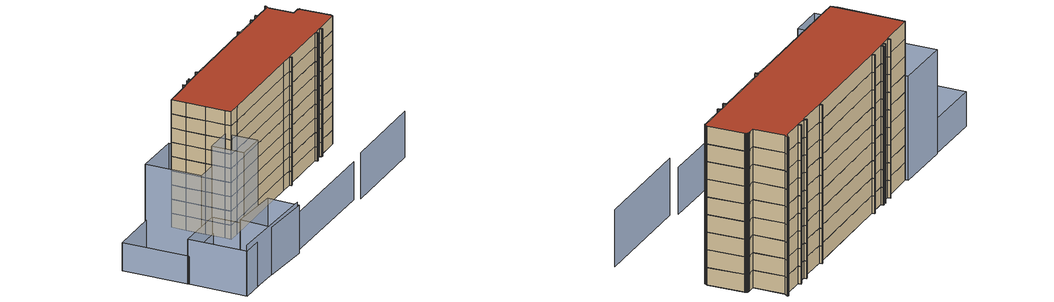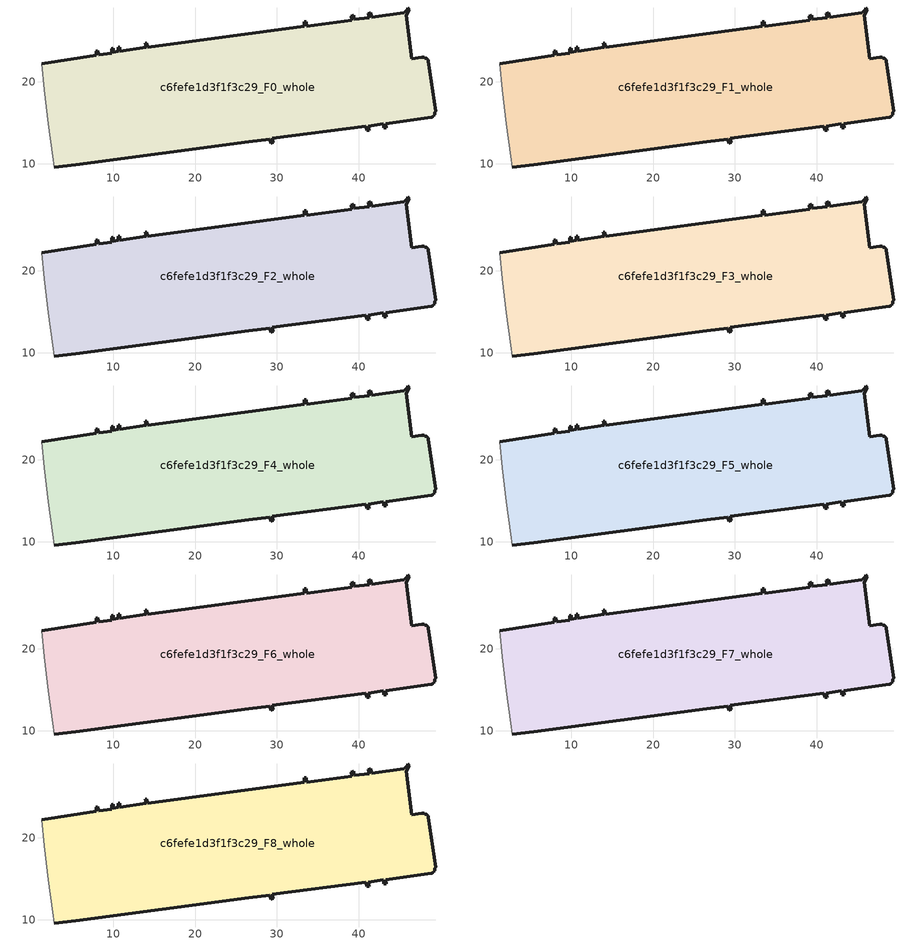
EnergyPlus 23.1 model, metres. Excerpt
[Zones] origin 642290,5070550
c6fefe1d3f1f3c29_F0_whole
 floor ground (EU_floor_Construction): 48.95,15.69 49.05,15.79 49.15,15.79 49.15,15.89 49.25,15.99 49.25,16.09 49.25,16.29 49.35,16.39 48.45,22.5 48.45,22.7 48.35,22.7 48.35,22.8 48.25,22.9 48.15,22.9 48.05,22.9 47.95,23 47.85,23 47.75,23 47.65,23 46.45,22.8 45.75,28.1 46.15,28.8 45.95,29 45.95,28.9 45.45,28.4 41.55,27.9 41.45,28.4 41.15,28.3 41.25,27.8 39.45,27.6 39.35,28.1 39.05,28 39.15,27.5 33.64,26.8 33.54,27.3 33.34,27.3 33.34,26.8 14.23,24.21 14.13,24.71 13.93,24.71 14.03,24.21 10.83,23.71 10.83,24.21 10.63,24.21 10.63,23.71 10.03,23.61 10.03,24.11 9.82,24.01 9.82,23.51 8.22,23.31 8.12,23.81 7.92,23.71 7.92,23.21 1.32,22.21 1.62,19.01 2.12,14.9 2.62,10.9 2.82,9.6 5.42,9.9 26.53,12.7 29.14,13 29.24,12.5 29.54,12.59 29.44,13.09 40.84,14.59 40.94,14.09 41.24,14.09 41.15,14.59 42.95,14.89 43.05,14.39 43.35,14.39 43.25,14.89 48.85,15.69 z0
 wall outside (EU_wall_Construction): 1.32,22.21 7.92,23.21 7.92,23.71 8.12,23.81 8.22,23.31 9.82,23.51 9.82,24.01 10.03,24.11 10.03,23.61 10.63,23.71 10.63,24.21 10.83,24.21 10.83,23.71 14.03,24.21 13.93,24.71 14.13,24.71 14.23,24.21 33.34,26.8 33.34,27.3 33.54,27.3 33.64,26.8 39.15,27.5 39.05,28 39.35,28.1 39.45,27.6 41.25,27.8 41.15,28.3 41.45,28.4 41.55,27.9 45.45,28.4 45.95,28.9 45.95,29 46.15,28.8 45.75,28.1 46.45,22.8 47.65,23 47.75,23 47.85,23 47.95,23 48.05,22.9 48.15,22.9 48.25,22.9 48.35,22.8 48.35,22.7 48.45,22.7 48.45,22.5 49.35,16.39 49.25,16.29 49.25,16.09 49.25,15.99 49.15,15.89 49.15,15.79 49.05,15.79 48.95,15.69 48.85,15.69 43.25,14.89 43.35,14.39 43.05,14.39 42.95,14.89 41.15,14.59 41.24,14.09 40.94,14.09 40.84,14.59 29.44,13.09 29.54,12.59 29.24,12.5 29.14,13 26.53,12.7 5.42,9.9 2.82,9.6 z0:3
 wall adiabatic (EU_wall_Construction): 2.82,9.6 2.62,10.9 2.12,14.9 1.62,19.01 1.32,22.21 z0:3
c6fefe1d3f1f3c29_F1_whole
 floor to c6fefe1d3f1f3c29_F0_whole (EU_floor_Construction): 48.95,15.69 49.05,15.79 49.15,15.79 49.15,15.89 49.25,15.99 49.25,16.09 49.25,16.29 49.35,16.39 48.45,22.5 48.45,22.7 48.35,22.7 48.35,22.8 48.25,22.9 48.15,22.9 48.05,22.9 47.95,23 47.85,23 47.75,23 47.65,23 46.45,22.8 45.75,28.1 46.15,28.8 45.95,29 45.95,28.9 45.45,28.4 41.55,27.9 41.45,28.4 41.15,28.3 41.25,27.8 39.45,27.6 39.35,28.1 39.05,28 39.15,27.5 33.64,26.8 33.54,27.3 33.34,27.3 33.34,26.8 14.23,24.21 14.13,24.71 13.93,24.71 14.03,24.21 10.83,23.71 10.83,24.21 10.63,24.21 10.63,23.71 10.02,23.61 10.02,24.11 9.82,24.01 9.82,23.51 8.22,23.31 8.12,23.81 7.92,23.71 7.92,23.21 1.32,22.21 1.62,19.01 2.12,14.9 2.62,10.9 2.82,9.6 5.42,9.9 26.53,12.7 29.14,13 29.24,12.5 29.54,12.59 29.44,13.09 40.84,14.59 40.94,14.09 41.24,14.09 41.15,14.59 42.95,14.89 43.05,14.39 43.35,14.39 43.25,14.89 48.85,15.69 z3
 wall outside (EU_wall_Construction): 1.32,22.21 7.92,23.21 7.92,23.71 8.12,23.81 8.22,23.31 9.82,23.51 9.82,24.01 10.03,24.11 10.03,23.61 10.63,23.71 10.63,24.21 10.83,24.21 10.83,23.71 14.03,24.21 13.93,24.71 14.13,24.71 14.23,24.21 33.34,26.8 33.34,27.3 33.54,27.3 33.64,26.8 39.15,27.5 39.05,28 39.35,28.1 39.45,27.6 41.25,27.8 41.15,28.3 41.45,28.4 41.55,27.9 45.45,28.4 45.95,28.9 45.95,29 46.15,28.8 45.75,28.1 46.45,22.8 47.65,23 47.75,23 47.85,23 47.95,23 48.05,22.9 48.15,22.9 48.25,22.9 48.35,22.8 48.35,22.7 48.45,22.7 48.45,22.5 49.35,16.39 49.25,16.29 49.25,16.09 49.25,15.99 49.15,15.89 49.15,15.79 49.05,15.79 48.95,15.69 48.85,15.69 43.25,14.89 43.35,14.39 43.05,14.39 42.95,14.89 41.15,14.59 41.24,14.09 40.94,14.09 40.84,14.59 29.44,13.09 29.54,12.59 29.24,12.5 29.14,13 26.53,12.7 5.42,9.9 2.82,9.6 z3:6
 wall adiabatic (EU_wall_Construction): 2.82,9.6 2.62,10.9 2.12,14.9 1.62,19.01 1.32,22.21 z3:6
c6fefe1d3f1f3c29_F2_whole
 floor to c6fefe1d3f1f3c29_F1_whole (EU_floor_Construction): 48.95,15.69 49.05,15.79 49.15,15.79 49.15,15.89 49.25,15.99 49.25,16.09 49.25,16.29 49.35,16.39 48.45,22.5 48.45,22.7 48.35,22.7 48.35,22.8 48.25,22.9 48.15,22.9 48.05,22.9 47.95,23 47.85,23 47.75,23 47.65,23 46.45,22.8 45.75,28.1 46.15,28.8 45.95,29 45.95,28.9 45.45,28.4 41.55,27.9 41.45,28.4 41.15,28.3 41.25,27.8 39.45,27.6 39.35,28.1 39.05,28 39.15,27.5 33.64,26.8 33.54,27.3 33.34,27.3 33.34,26.8 14.23,24.21 14.13,24.71 13.93,24.71 14.03,24.21 10.83,23.71 10.83,24.21 10.63,24.21 10.63,23.71 10.02,23.61 10.02,24.11 9.82,24.01 9.82,23.51 8.22,23.31 8.12,23.81 7.92,23.71 7.92,23.21 1.32,22.21 1.62,19.01 2.12,14.9 2.62,10.9 2.82,9.6 5.42,9.9 26.53,12.7 29.14,13 29.24,12.5 29.54,12.59 29.44,13.09 40.84,14.59 40.94,14.09 41.24,14.09 41.15,14.59 42.95,14.89 43.05,14.39 43.35,14.39 43.25,14.89 48.85,15.69 z6
 wall outside (EU_wall_Construction): 1.32,22.21 7.92,23.21 7.92,23.71 8.12,23.81 8.22,23.31 9.82,23.51 9.82,24.01 10.03,24.11 10.03,23.61 10.63,23.71 10.63,24.21 10.83,24.21 10.83,23.71 14.03,24.21 13.93,24.71 14.13,24.71 14.23,24.21 33.34,26.8 33.34,27.3 33.54,27.3 33.64,26.8 39.15,27.5 39.05,28 39.35,28.1 39.45,27.6 41.25,27.8 41.15,28.3 41.45,28.4 41.55,27.9 45.45,28.4 45.95,28.9 45.95,29 46.15,28.8 45.75,28.1 46.45,22.8 47.65,23 47.75,23 47.85,23 47.95,23 48.05,22.9 48.15,22.9 48.25,22.9 48.35,22.8 48.35,22.7 48.45,22.7 48.45,22.5 49.35,16.39 49.25,16.29 49.25,16.09 49.25,15.99 49.15,15.89 49.15,15.79 49.05,15.79 48.95,15.69 48.85,15.69 43.25,14.89 43.35,14.39 43.05,14.39 42.95,14.89 41.15,14.59 41.24,14.09 40.94,14.09 40.84,14.59 29.44,13.09 29.54,12.59 29.24,12.5 29.14,13 26.53,12.7 5.42,9.9 2.82,9.6 z6:9
 wall adiabatic (EU_wall_Construction): 2.82,9.6 2.62,10.9 2.12,14.9 1.62,19.01 1.32,22.21 z6:9
c6fefe1d3f1f3c29_F3_whole
 floor to c6fefe1d3f1f3c29_F2_whole (EU_floor_Construction): 48.95,15.69 49.05,15.79 49.15,15.79 49.15,15.89 49.25,15.99 49.25,16.09 49.25,16.29 49.35,16.39 48.45,22.5 48.45,22.7 48.35,22.7 48.35,22.8 48.25,22.9 48.15,22.9 48.05,22.9 47.95,23 47.85,23 47.75,23 47.65,23 46.45,22.8 45.75,28.1 46.15,28.8 45.95,29 45.95,28.9 45.45,28.4 41.55,27.9 41.45,28.4 41.15,28.3 41.25,27.8 39.45,27.6 39.35,28.1 39.05,28 39.15,27.5 33.64,26.8 33.54,27.3 33.34,27.3 33.34,26.8 14.23,24.21 14.13,24.71 13.93,24.71 14.03,24.21 10.83,23.71 10.83,24.21 10.63,24.21 10.63,23.71 10.02,23.61 10.02,24.11 9.82,24.01 9.82,23.51 8.22,23.31 8.12,23.81 7.92,23.71 7.92,23.21 1.32,22.21 1.62,19.01 2.12,14.9 2.62,10.9 2.82,9.6 5.42,9.9 26.53,12.7 29.14,13 29.24,12.5 29.54,12.59 29.44,13.09 40.84,14.59 40.94,14.09 41.24,14.09 41.15,14.59 42.95,14.89 43.05,14.39 43.35,14.39 43.25,14.89 48.85,15.69 z9
 wall outside (EU_wall_Construction): 1.32,22.21 7.92,23.21 7.92,23.71 8.12,23.81 8.22,23.31 9.82,23.51 9.82,24.01 10.03,24.11 10.03,23.61 10.63,23.71 10.63,24.21 10.83,24.21 10.83,23.71 14.03,24.21 13.93,24.71 14.13,24.71 14.23,24.21 33.34,26.8 33.34,27.3 33.54,27.3 33.64,26.8 39.15,27.5 39.05,28 39.35,28.1 39.45,27.6 41.25,27.8 41.15,28.3 41.45,28.4 41.55,27.9 45.45,28.4 45.95,28.9 45.95,29 46.15,28.8 45.75,28.1 46.45,22.8 47.65,23 47.75,23 47.85,23 47.95,23 48.05,22.9 48.15,22.9 48.25,22.9 48.35,22.8 48.35,22.7 48.45,22.7 48.45,22.5 49.35,16.39 49.25,16.29 49.25,16.09 49.25,15.99 49.15,15.89 49.15,15.79 49.05,15.79 48.95,15.69 48.85,15.69 43.25,14.89 43.35,14.39 43.05,14.39 42.95,14.89 41.15,14.59 41.24,14.09 40.94,14.09 40.84,14.59 29.44,13.09 29.54,12.59 29.24,12.5 29.14,13 26.53,12.7 5.42,9.9 2.82,9.6 z9:12
 wall adiabatic (EU_wall_Construction): 2.82,9.6 2.62,10.9 2.12,14.9 1.62,19.01 1.32,22.21 z9:12
c6fefe1d3f1f3c29_F4_whole
 floor to c6fefe1d3f1f3c29_F3_whole (EU_floor_Construction): 48.95,15.69 49.05,15.79 49.15,15.79 49.15,15.89 49.25,15.99 49.25,16.09 49.25,16.29 49.35,16.39 48.45,22.5 48.45,22.7 48.35,22.7 48.35,22.8 48.25,22.9 48.15,22.9 48.05,22.9 47.95,23 47.85,23 47.75,23 47.65,23 46.45,22.8 45.75,28.1 46.15,28.8 45.95,29 45.95,28.9 45.45,28.4 41.55,27.9 41.45,28.4 41.15,28.3 41.25,27.8 39.45,27.6 39.35,28.1 39.05,28 39.15,27.5 33.64,26.8 33.54,27.3 33.34,27.3 33.34,26.8 14.23,24.21 14.13,24.71 13.93,24.71 14.03,24.21 10.83,23.71 10.83,24.21 10.63,24.21 10.63,23.71 10.02,23.61 10.02,24.11 9.82,24.01 9.82,23.51 8.22,23.31 8.12,23.81 7.92,23.71 7.92,23.21 1.32,22.21 1.62,19.01 2.12,14.9 2.62,10.9 2.82,9.6 5.42,9.9 26.53,12.7 29.14,13 29.24,12.5 29.54,12.59 29.44,13.09 40.84,14.59 40.94,14.09 41.24,14.09 41.15,14.59 42.95,14.89 43.05,14.39 43.35,14.39 43.25,14.89 48.85,15.69 z12
 wall outside (EU_wall_Construction): 1.32,22.21 7.92,23.21 7.92,23.71 8.12,23.81 8.22,23.31 9.82,23.51 9.82,24.01 10.03,24.11 10.03,23.61 10.63,23.71 10.63,24.21 10.83,24.21 10.83,23.71 14.03,24.21 13.93,24.71 14.13,24.71 14.23,24.21 33.34,26.8 33.34,27.3 33.54,27.3 33.64,26.8 39.15,27.5 39.05,28 39.35,28.1 39.45,27.6 41.25,27.8 41.15,28.3 41.45,28.4 41.55,27.9 45.45,28.4 45.95,28.9 45.95,29 46.15,28.8 45.75,28.1 46.45,22.8 47.65,23 47.75,23 47.85,23 47.95,23 48.05,22.9 48.15,22.9 48.25,22.9 48.35,22.8 48.35,22.7 48.45,22.7 48.45,22.5 49.35,16.39 49.25,16.29 49.25,16.09 49.25,15.99 49.15,15.89 49.15,15.79 49.05,15.79 48.95,15.69 48.85,15.69 43.25,14.89 43.35,14.39 43.05,14.39 42.95,14.89 41.15,14.59 41.24,14.09 40.94,14.09 40.84,14.59 29.44,13.09 29.54,12.59 29.24,12.5 29.14,13 26.53,12.7 5.42,9.9 2.82,9.6 z12:15
 wall adiabatic (EU_wall_Construction): 2.82,9.6 2.62,10.9 2.12,14.9 1.62,19.01 1.32,22.21 z12:15
c6fefe1d3f1f3c29_F5_whole
 floor to c6fefe1d3f1f3c29_F4_whole (EU_floor_Construction): 48.95,15.69 49.05,15.79 49.15,15.79 49.15,15.89 49.25,15.99 49.25,16.09 49.25,16.29 49.35,16.39 48.45,22.5 48.45,22.7 48.35,22.7 48.35,22.8 48.25,22.9 48.15,22.9 48.05,22.9 47.95,23 47.85,23 47.75,23 47.65,23 46.45,22.8 45.75,28.1 46.15,28.8 45.95,29 45.95,28.9 45.45,28.4 41.55,27.9 41.45,28.4 41.15,28.3 41.25,27.8 39.45,27.6 39.35,28.1 39.05,28 39.15,27.5 33.64,26.8 33.54,27.3 33.34,27.3 33.34,26.8 14.23,24.21 14.13,24.71 13.93,24.71 14.03,24.21 10.83,23.71 10.83,24.21 10.63,24.21 10.63,23.71 10.02,23.61 10.02,24.11 9.82,24.01 9.82,23.51 8.22,23.31 8.12,23.81 7.92,23.71 7.92,23.21 1.32,22.21 1.62,19.01 2.12,14.9 2.62,10.9 2.82,9.6 5.42,9.9 26.53,12.7 29.14,13 29.24,12.5 29.54,12.59 29.44,13.09 40.84,14.59 40.94,14.09 41.24,14.09 41.15,14.59 42.95,14.89 43.05,14.39 43.35,14.39 43.25,14.89 48.85,15.69 z15
 wall outside (EU_wall_Construction): 1.32,22.21 7.92,23.21 7.92,23.71 8.12,23.81 8.22,23.31 9.82,23.51 9.82,24.01 10.03,24.11 10.03,23.61 10.63,23.71 10.63,24.21 10.83,24.21 10.83,23.71 14.03,24.21 13.93,24.71 14.13,24.71 14.23,24.21 33.34,26.8 33.34,27.3 33.54,27.3 33.64,26.8 39.15,27.5 39.05,28 39.35,28.1 39.45,27.6 41.25,27.8 41.15,28.3 41.45,28.4 41.55,27.9 45.45,28.4 45.95,28.9 45.95,29 46.15,28.8 45.75,28.1 46.45,22.8 47.65,23 47.75,23 47.85,23 47.95,23 48.05,22.9 48.15,22.9 48.25,22.9 48.35,22.8 48.35,22.7 48.45,22.7 48.45,22.5 49.35,16.39 49.25,16.29 49.25,16.09 49.25,15.99 49.15,15.89 49.15,15.79 49.05,15.79 48.95,15.69 48.85,15.69 43.25,14.89 43.35,14.39 43.05,14.39 42.95,14.89 41.15,14.59 41.24,14.09 40.94,14.09 40.84,14.59 29.44,13.09 29.54,12.59 29.24,12.5 29.14,13 26.53,12.7 5.42,9.9 2.82,9.6 z15:18
 wall adiabatic (EU_wall_Construction): 2.82,9.6 2.62,10.9 2.12,14.9 1.62,19.01 1.32,22.21 z15:18
c6fefe1d3f1f3c29_F6_whole
 floor to c6fefe1d3f1f3c29_F5_whole (EU_floor_Construction): 48.95,15.69 49.05,15.79 49.15,15.79 49.15,15.89 49.25,15.99 49.25,16.09 49.25,16.29 49.35,16.39 48.45,22.5 48.45,22.7 48.35,22.7 48.35,22.8 48.25,22.9 48.15,22.9 48.05,22.9 47.95,23 47.85,23 47.75,23 47.65,23 46.45,22.8 45.75,28.1 46.15,28.8 45.95,29 45.95,28.9 45.45,28.4 41.55,27.9 41.45,28.4 41.15,28.3 41.25,27.8 39.45,27.6 39.35,28.1 39.05,28 39.15,27.5 33.64,26.8 33.54,27.3 33.34,27.3 33.34,26.8 14.23,24.21 14.13,24.71 13.93,24.71 14.03,24.21 10.83,23.71 10.83,24.21 10.63,24.21 10.63,23.71 10.02,23.61 10.02,24.11 9.82,24.01 9.82,23.51 8.22,23.31 8.12,23.81 7.92,23.71 7.92,23.21 1.32,22.21 1.62,19.01 2.12,14.9 2.62,10.9 2.82,9.6 5.42,9.9 26.53,12.7 29.14,13 29.24,12.5 29.54,12.59 29.44,13.09 40.84,14.59 40.94,14.09 41.24,14.09 41.15,14.59 42.95,14.89 43.05,14.39 43.35,14.39 43.25,14.89 48.85,15.69 z18
 wall outside (EU_wall_Construction): 1.32,22.21 7.92,23.21 7.92,23.71 8.12,23.81 8.22,23.31 9.82,23.51 9.82,24.01 10.03,24.11 10.03,23.61 10.63,23.71 10.63,24.21 10.83,24.21 10.83,23.71 14.03,24.21 13.93,24.71 14.13,24.71 14.23,24.21 33.34,26.8 33.34,27.3 33.54,27.3 33.64,26.8 39.15,27.5 39.05,28 39.35,28.1 39.45,27.6 41.25,27.8 41.15,28.3 41.45,28.4 41.55,27.9 45.45,28.4 45.95,28.9 45.95,29 46.15,28.8 45.75,28.1 46.45,22.8 47.65,23 47.75,23 47.85,23 47.95,23 48.05,22.9 48.15,22.9 48.25,22.9 48.35,22.8 48.35,22.7 48.45,22.7 48.45,22.5 49.35,16.39 49.25,16.29 49.25,16.09 49.25,15.99 49.15,15.89 49.15,15.79 49.05,15.79 48.95,15.69 48.85,15.69 43.25,14.89 43.35,14.39 43.05,14.39 42.95,14.89 41.15,14.59 41.24,14.09 40.94,14.09 40.84,14.59 29.44,13.09 29.54,12.59 29.24,12.5 29.14,13 26.53,12.7 5.42,9.9 2.82,9.6 z18:21
 wall adiabatic (EU_wall_Construction): 2.82,9.6 2.62,10.9 2.12,14.9 1.62,19.01 1.32,22.21 z18:21
c6fefe1d3f1f3c29_F7_whole
 floor to c6fefe1d3f1f3c29_F6_whole (EU_floor_Construction): 48.95,15.69 49.05,15.79 49.15,15.79 49.15,15.89 49.25,15.99 49.25,16.09 49.25,16.29 49.35,16.39 48.45,22.5 48.45,22.7 48.35,22.7 48.35,22.8 48.25,22.9 48.15,22.9 48.05,22.9 47.95,23 47.85,23 47.75,23 47.65,23 46.45,22.8 45.75,28.1 46.15,28.8 45.95,29 45.95,28.9 45.45,28.4 41.55,27.9 41.45,28.4 41.15,28.3 41.25,27.8 39.45,27.6 39.35,28.1 39.05,28 39.15,27.5 33.64,26.8 33.54,27.3 33.34,27.3 33.34,26.8 14.23,24.21 14.13,24.71 13.93,24.71 14.03,24.21 10.83,23.71 10.83,24.21 10.63,24.21 10.63,23.71 10.02,23.61 10.02,24.11 9.82,24.01 9.82,23.51 8.22,23.31 8.12,23.81 7.92,23.71 7.92,23.21 1.32,22.21 1.62,19.01 2.12,14.9 2.62,10.9 2.82,9.6 5.42,9.9 26.53,12.7 29.14,13 29.24,12.5 29.54,12.59 29.44,13.09 40.84,14.59 40.94,14.09 41.24,14.09 41.15,14.59 42.95,14.89 43.05,14.39 43.35,14.39 43.25,14.89 48.85,15.69 z21
 wall outside (EU_wall_Construction): 1.32,22.21 7.92,23.21 7.92,23.71 8.12,23.81 8.22,23.31 9.82,23.51 9.82,24.01 10.03,24.11 10.03,23.61 10.63,23.71 10.63,24.21 10.83,24.21 10.83,23.71 14.03,24.21 13.93,24.71 14.13,24.71 14.23,24.21 33.34,26.8 33.34,27.3 33.54,27.3 33.64,26.8 39.15,27.5 39.05,28 39.35,28.1 39.45,27.6 41.25,27.8 41.15,28.3 41.45,28.4 41.55,27.9 45.45,28.4 45.95,28.9 45.95,29 46.15,28.8 45.75,28.1 46.45,22.8 47.65,23 47.75,23 47.85,23 47.95,23 48.05,22.9 48.15,22.9 48.25,22.9 48.35,22.8 48.35,22.7 48.45,22.7 48.45,22.5 49.35,16.39 49.25,16.29 49.25,16.09 49.25,15.99 49.15,15.89 49.15,15.79 49.05,15.79 48.95,15.69 48.85,15.69 43.25,14.89 43.35,14.39 43.05,14.39 42.95,14.89 41.15,14.59 41.24,14.09 40.94,14.09 40.84,14.59 29.44,13.09 29.54,12.59 29.24,12.5 29.14,13 26.53,12.7 5.42,9.9 2.82,9.6 z21:24
 wall adiabatic (EU_wall_Construction): 2.82,9.6 2.62,10.9 2.12,14.9 1.62,19.01 1.32,22.21 z21:24
c6fefe1d3f1f3c29_F8_whole
 floor to c6fefe1d3f1f3c29_F7_whole (EU_floor_Construction): 48.95,15.69 49.05,15.79 49.15,15.79 49.15,15.89 49.25,15.99 49.25,16.09 49.25,16.29 49.35,16.39 48.45,22.5 48.45,22.7 48.35,22.7 48.35,22.8 48.25,22.9 48.15,22.9 48.05,22.9 47.95,23 47.85,23 47.75,23 47.65,23 46.45,22.8 45.75,28.1 46.15,28.8 45.95,29 45.95,28.9 45.45,28.4 41.55,27.9 41.45,28.4 41.15,28.3 41.25,27.8 39.45,27.6 39.35,28.1 39.05,28 39.15,27.5 33.64,26.8 33.54,27.3 33.34,27.3 33.34,26.8 14.23,24.21 14.13,24.71 13.93,24.71 14.03,24.21 10.83,23.71 10.83,24.21 10.63,24.21 10.63,23.71 10.02,23.61 10.02,24.11 9.82,24.01 9.82,23.51 8.22,23.31 8.12,23.81 7.92,23.71 7.92,23.21 1.32,22.21 1.62,19.01 2.12,14.9 2.62,10.9 2.82,9.6 5.42,9.9 26.53,12.7 29.14,13 29.24,12.5 29.54,12.59 29.44,13.09 40.84,14.59 40.94,14.09 41.24,14.09 41.15,14.59 42.95,14.89 43.05,14.39 43.35,14.39 43.25,14.89 48.85,15.69 z24
 wall outside (EU_wall_Construction): 1.32,22.21 7.92,23.21 7.92,23.71 8.12,23.81 8.22,23.31 9.82,23.51 9.82,24.01 10.03,24.11 10.03,23.61 10.63,23.71 10.63,24.21 10.83,24.21 10.83,23.71 14.03,24.21 13.93,24.71 14.13,24.71 14.23,24.21 33.34,26.8 33.34,27.3 33.54,27.3 33.64,26.8 39.15,27.5 39.05,28 39.35,28.1 39.45,27.6 41.25,27.8 41.15,28.3 41.45,28.4 41.55,27.9 45.45,28.4 45.95,28.9 45.95,29 46.15,28.8 45.75,28.1 46.45,22.8 47.65,23 47.75,23 47.85,23 47.95,23 48.05,22.9 48.15,22.9 48.25,22.9 48.35,22.8 48.35,22.7 48.45,22.7 48.45,22.5 49.35,16.39 49.25,16.29 49.25,16.09 49.25,15.99 49.15,15.89 49.15,15.79 49.05,15.79 48.95,15.69 48.85,15.69 43.25,14.89 43.35,14.39 43.05,14.39 42.95,14.89 41.15,14.59 41.24,14.09 40.94,14.09 40.84,14.59 29.44,13.09 29.54,12.59 29.24,12.5 29.14,13 26.53,12.7 5.42,9.9 2.82,9.6 z24:27
 wall adiabatic (EU_wall_Construction): 2.82,9.6 2.62,10.9 2.12,14.9 1.62,19.01 1.32,22.21 z24:27
 roof outside (EU_roof_Construction): 46.15,28.8 45.75,28.1 46.45,22.8 47.65,23 47.75,23 47.85,23 47.95,23 48.05,22.9 48.15,22.9 48.25,22.9 48.35,22.8 48.35,22.7 48.45,22.7 48.45,22.5 49.35,16.39 49.25,16.29 49.25,16.09 49.25,15.99 49.15,15.89 49.15,15.79 49.05,15.79 48.95,15.69 48.85,15.69 43.25,14.89 43.35,14.39 43.05,14.39 42.95,14.89 41.15,14.59 41.24,14.09 40.94,14.09 40.84,14.59 29.44,13.09 29.54,12.59 29.24,12.5 29.14,13 26.53,12.7 5.42,9.9 2.82,9.6 2.62,10.9 2.12,14.9 1.62,19.01 1.32,22.21 7.92,23.21 7.92,23.71 8.12,23.81 8.22,23.31 9.82,23.51 9.82,24.01 10.03,24.11 10.03,23.61 10.63,23.71 10.63,24.21 10.83,24.21 10.83,23.71 14.03,24.21 13.93,24.71 14.13,24.71 14.23,24.21 33.34,26.8 33.34,27.3 33.54,27.3 33.64,26.8 39.15,27.5 39.05,28 39.35,28.1 39.45,27.6 41.25,27.8 41.15,28.3 41.45,28.4 41.55,27.9 45.45,28.4 45.95,28.9 45.95,29 z27
shading: 31.23,-1.71 51.35,0.88 z0:9.7; -16.78,-6.13 4.52,-4.14 z0:10.7; 4.04,-3.93 30.22,-0.81 z0:8; -6.79,1.6 4.11,2.23 / 4.11,2.23 4.51,-4.61 / 4.51,-4.61 -6.39,-5.25 / -6.39,-5.25 -6.79,1.6 z0:10.1; -16.82,-6.22 -18.23,6.29 / -18.23,6.29 -7.46,7.5 / -7.46,7.5 -6.05,-5 / -6.05,-5 -16.82,-6.22 z0:9.4; -3.35,10.19 2.71,10.91 / 2.71,10.91 3.52,4.1 / 3.52,4.1 -2.54,3.38 / -2.54,3.38 -3.35,10.19 z0:22.05; -9.09,21.31 -7.4,7.3 / -7.4,7.3 -18.2,6 / -18.2,6 -19.89,20.01 / -19.89,20.01 -9.09,21.31 z0:5.9; 2.68,10.91 -7.71,9.65 / -7.71,9.65 -9.14,21.46 / -9.14,21.46 1.26,22.71 / 1.26,22.71 2.68,10.91 z0:17.7
[Building]
EU S2 Campaign: North Axis=0; Terrain=City; Solar Distribution=FullExterior
[Site:Location]
Lyon-Bron: Latitude=45.75; Longitude=5; Time Zone=1; Elevation=198
[SizingPeriod:WeatherFileDays]
AnnualSizingPeriod: Begin Month=1; Begin Day of Month=1; End Month=12; End Day of Month=31; Day of Week for Start Day=Monday; Use Weather File Daylight Saving Period=No; Use Weather File Rain and Snow Indicators=No
[MATERIAL]
EU_InternalMass_Material: Roughness=MediumRough; Thickness=0.1; Conductivity=1; Density=1800; Specific Heat=900; Thermal Absorptance=0.9; Solar Absorptance=0.7; Visible Absorptance=0.7
[MATERIAL:NOMASS] Roughness=MediumRough; Thermal Absorptance=0.9; Solar Absorptance=0.7; Visible Absorptance=0.7
Name | Thermal Resistance
EU_wall_NoMass | 1.15691
EU_roof_NoMass | 1.19505
EU_floor_NoMass | 1.78277
[CONSTRUCTION]
EU_wall_Construction: EU_wall_NoMass
EU_roof_Construction: EU_roof_NoMass
EU_floor_Construction: EU_floor_NoMass
EU_InternalMass_Construction: EU_InternalMass_Material
[ZONE] Type=1; Multiplier=1; Ceiling Height=autocalculate; Floor Area=autocalculate; Part of Total Floor Area=Yes
Name | Volume
c6fefe1d3f1f3c29_F0_whole | 1802.68
c6fefe1d3f1f3c29_F1_whole; c6fefe1d3f1f3c29_F2_whole; c6fefe1d3f1f3c29_F3_whole; c6fefe1d3f1f3c29_F4_whole; c6fefe1d3f1f3c29_F5_whole; c6fefe1d3f1f3c29_F6_whole; c6fefe1d3f1f3c29_F7_whole; c6fefe1d3f1f3c29_F8_whole | 1802.69
[INTERNALMASS] Construction=EU_InternalMass_Construction; Surface Area=600.885
Name | Zone or ZoneList
c6fefe1d3f1f3c29_F0_whole_EU_InternalMass | c6fefe1d3f1f3c29_F0_whole
c6fefe1d3f1f3c29_F1_whole_EU_InternalMass | c6fefe1d3f1f3c29_F1_whole
c6fefe1d3f1f3c29_F2_whole_EU_InternalMass | c6fefe1d3f1f3c29_F2_whole
c6fefe1d3f1f3c29_F3_whole_EU_InternalMass | c6fefe1d3f1f3c29_F3_whole
c6fefe1d3f1f3c29_F4_whole_EU_InternalMass | c6fefe1d3f1f3c29_F4_whole
c6fefe1d3f1f3c29_F5_whole_EU_InternalMass | c6fefe1d3f1f3c29_F5_whole
c6fefe1d3f1f3c29_F6_whole_EU_InternalMass | c6fefe1d3f1f3c29_F6_whole
c6fefe1d3f1f3c29_F7_whole_EU_InternalMass | c6fefe1d3f1f3c29_F7_whole
c6fefe1d3f1f3c29_F8_whole_EU_InternalMass | c6fefe1d3f1f3c29_F8_whole
[OTHEREQUIPMENT] Fuel Type=Electricity; Design Level Calculation Method=Watts/Area; Power per Zone Floor Area=1; Fraction Latent=0; Fraction Radiant=0; Fraction Lost=0; Carbon Dioxide Generation Rate=0; EndUse Subcategory=EU_Step8_InternalGains
Name | Zone or ZoneList or Space or SpaceList | Schedule
EU_Step8_InternalGain_c6fefe1d3f1f3c29_F0_whole_f000 | c6fefe1d3f1f3c29_F0_whole | EU_Step8_GainSchedule_c6fefe1d3f1f3c29_F0_whole_f000
EU_Step8_InternalGain_c6fefe1d3f1f3c29_F1_whole_f000 | c6fefe1d3f1f3c29_F1_whole | EU_Step8_GainSchedule_c6fefe1d3f1f3c29_F1_whole_f000
EU_Step8_InternalGain_c6fefe1d3f1f3c29_F2_whole_f000 | c6fefe1d3f1f3c29_F2_whole | EU_Step8_GainSchedule_c6fefe1d3f1f3c29_F2_whole_f000
EU_Step8_InternalGain_c6fefe1d3f1f3c29_F3_whole_f000 | c6fefe1d3f1f3c29_F3_whole | EU_Step8_GainSchedule_c6fefe1d3f1f3c29_F3_whole_f000
EU_Step8_InternalGain_c6fefe1d3f1f3c29_F4_whole_f000 | c6fefe1d3f1f3c29_F4_whole | EU_Step8_GainSchedule_c6fefe1d3f1f3c29_F4_whole_f000
EU_Step8_InternalGain_c6fefe1d3f1f3c29_F5_whole_f000 | c6fefe1d3f1f3c29_F5_whole | EU_Step8_GainSchedule_c6fefe1d3f1f3c29_F5_whole_f000
EU_Step8_InternalGain_c6fefe1d3f1f3c29_F6_whole_f000 | c6fefe1d3f1f3c29_F6_whole | EU_Step8_GainSchedule_c6fefe1d3f1f3c29_F6_whole_f000
EU_Step8_InternalGain_c6fefe1d3f1f3c29_F7_whole_f000 | c6fefe1d3f1f3c29_F7_whole | EU_Step8_GainSchedule_c6fefe1d3f1f3c29_F7_whole_f000
EU_Step8_InternalGain_c6fefe1d3f1f3c29_F8_whole_f000 | c6fefe1d3f1f3c29_F8_whole | EU_Step8_GainSchedule_c6fefe1d3f1f3c29_F8_whole_f000
[ZONEVENTILATION:DESIGNFLOWRATE] Schedule=EU_AlwaysOn; Design Flow Rate Calculation Method=AirChanges/Hour; Air Changes per Hour=0.551728; Ventilation Type=Natural; Fan Pressure Rise=0; Fan Total Efficiency=1; Constant Term Coefficient=1; Temperature Term Coefficient=0; Velocity Term Coefficient=0; Velocity Squared Term Coefficient=0; Minimum Indoor Temperature=-100; Maximum Indoor Temperature=100; Delta Temperature=-100; Minimum Outdoor Temperature=-100; Maximum Outdoor Temperature=100; Maximum Wind Speed=40
Name | Zone or ZoneList or Space or SpaceList
EU_ConstantAir_c6fefe1d3f1f3c29_F0_whole | c6fefe1d3f1f3c29_F0_whole
EU_ConstantAir_c6fefe1d3f1f3c29_F1_whole | c6fefe1d3f1f3c29_F1_whole
EU_ConstantAir_c6fefe1d3f1f3c29_F2_whole | c6fefe1d3f1f3c29_F2_whole
EU_ConstantAir_c6fefe1d3f1f3c29_F3_whole | c6fefe1d3f1f3c29_F3_whole
EU_ConstantAir_c6fefe1d3f1f3c29_F4_whole | c6fefe1d3f1f3c29_F4_whole
EU_ConstantAir_c6fefe1d3f1f3c29_F5_whole | c6fefe1d3f1f3c29_F5_whole
EU_ConstantAir_c6fefe1d3f1f3c29_F6_whole | c6fefe1d3f1f3c29_F6_whole
EU_ConstantAir_c6fefe1d3f1f3c29_F7_whole | c6fefe1d3f1f3c29_F7_whole
EU_ConstantAir_c6fefe1d3f1f3c29_F8_whole | c6fefe1d3f1f3c29_F8_whole
[HVACTEMPLATE:THERMOSTAT] Constant Heating Setpoint=20; Constant Cooling Setpoint=50
EU_HeatOnly_c6fefe1d3f1f3c29_F0_whole; EU_HeatOnly_c6fefe1d3f1f3c29_F1_whole; EU_HeatOnly_c6fefe1d3f1f3c29_F2_whole; EU_HeatOnly_c6fefe1d3f1f3c29_F3_whole; EU_HeatOnly_c6fefe1d3f1f3c29_F4_whole; EU_HeatOnly_c6fefe1d3f1f3c29_F5_whole; EU_HeatOnly_c6fefe1d3f1f3c29_F6_whole; EU_HeatOnly_c6fefe1d3f1f3c29_F7_whole; EU_HeatOnly_c6fefe1d3f1f3c29_F8_whole
[HVACTEMPLATE:ZONE:IDEALLOADSAIRSYSTEM] System Availability Schedule=EU_AlwaysOn; Maximum Heating Supply Air Temperature=50; Minimum Cooling Supply Air Temperature=13; Maximum Heating Supply Air Humidity Ratio=0.0156; Minimum Cooling Supply Air Humidity Ratio=0.0077; Heating Limit=NoLimit; Cooling Limit=NoLimit; Heating Availability Schedule=EU_AlwaysOn; Cooling Availability Schedule=EU_CoolingOff; Dehumidification Control Type=ConstantSensibleHeatRatio; Cooling Sensible Heat Ratio=0.7; Dehumidification Setpoint=60; Humidification Control Type=None; Humidification Setpoint=30; Outdoor Air Method=None; Outdoor Air Flow Rate per Person=0.00944; Outdoor Air Flow Rate per Zone Floor Area=0; Outdoor Air Flow Rate per Zone=0; Demand Controlled Ventilation Type=None; Outdoor Air Economizer Type=NoEconomizer; Heat Recovery Type=None; Sensible Heat Recovery Effectiveness=0.7; Latent Heat Recovery Effectiveness=0.65
Name | Template Thermostat
c6fefe1d3f1f3c29_F0_whole | EU_HeatOnly_c6fefe1d3f1f3c29_F0_whole
c6fefe1d3f1f3c29_F1_whole | EU_HeatOnly_c6fefe1d3f1f3c29_F1_whole
c6fefe1d3f1f3c29_F2_whole | EU_HeatOnly_c6fefe1d3f1f3c29_F2_whole
c6fefe1d3f1f3c29_F3_whole | EU_HeatOnly_c6fefe1d3f1f3c29_F3_whole
c6fefe1d3f1f3c29_F4_whole | EU_HeatOnly_c6fefe1d3f1f3c29_F4_whole
c6fefe1d3f1f3c29_F5_whole | EU_HeatOnly_c6fefe1d3f1f3c29_F5_whole
c6fefe1d3f1f3c29_F6_whole | EU_HeatOnly_c6fefe1d3f1f3c29_F6_whole
c6fefe1d3f1f3c29_F7_whole | EU_HeatOnly_c6fefe1d3f1f3c29_F7_whole
c6fefe1d3f1f3c29_F8_whole | EU_HeatOnly_c6fefe1d3f1f3c29_F8_whole
[SIZING:ZONE] Zone Cooling Design Supply Air Temperature Input Method=SupplyAirTemperature; Zone Cooling Design Supply Air Temperature=13; Zone Heating Design Supply Air Temperature Input Method=SupplyAirTemperature; Zone Heating Design Supply Air Temperature=50; Zone Cooling Design Supply Air Humidity Ratio=0.008; Zone Heating Design Supply Air Humidity Ratio=0.008; Cooling Design Air Flow Method=DesignDay; Cooling Design Air Flow Rate=0; Cooling Minimum Air Flow per Zone Floor Area=0.000762; Cooling Minimum Air Flow=0; Cooling Minimum Air Flow Fraction=0.2; Heating Design Air Flow Method=DesignDay; Heating Design Air Flow Rate=0; Heating Maximum Air Flow per Zone Floor Area=0.002032; Heating Maximum Air Flow=0.141576; Heating Maximum Air Flow Fraction=0.3; Account for Dedicated Outdoor Air System=No; Dedicated Outdoor Air System Control Strategy=NeutralSupplyAir; Dedicated Outdoor Air Low Setpoint Temperature for Design=autosize; Dedicated Outdoor Air High Setpoint Temperature for Design=autosize; Zone Load Sizing Method=Sensible Load Only No Latent Load; Zone Latent Cooling Design Supply Air Humidity Ratio Input Method=HumidityRatioDifference; Zone Cooling Design Supply Air Humidity Ratio Difference=0.005; Zone Latent Heating Design Supply Air Humidity Ratio Input Method=HumidityRatioDifference; Zone Humidification Design Supply Air Humidity Ratio Difference=0.005
c6fefe1d3f1f3c29_F0_whole; c6fefe1d3f1f3c29_F1_whole; c6fefe1d3f1f3c29_F2_whole; c6fefe1d3f1f3c29_F3_whole; c6fefe1d3f1f3c29_F4_whole; c6fefe1d3f1f3c29_F5_whole; c6fefe1d3f1f3c29_F6_whole; c6fefe1d3f1f3c29_F7_whole; c6fefe1d3f1f3c29_F8_whole
[SCHEDULE:CONSTANT]
Name | Hourly Value
EU_AlwaysOn | 1
EU_CoolingOff | 0
[SCHEDULE:FILE] Column Number=1; Rows to Skip at Top=0; Number of Hours of Data=8760; Column Separator=Comma; Interpolate to Timestep=No; Minutes per Item=60; Adjust Schedule for Daylight Savings=Yes
Name | File
EU_Step8_GainSchedule_c6fefe1d3f1f3c29_F0_whole_f000 | ../../schedules/c6fefe1d3f1f3c29/c6fefe1d3f1f3c29_F0_whole_f000_gain.csv
EU_Step8_GainSchedule_c6fefe1d3f1f3c29_F1_whole_f000 | ../../schedules/c6fefe1d3f1f3c29/c6fefe1d3f1f3c29_F1_whole_f000_gain.csv
EU_Step8_GainSchedule_c6fefe1d3f1f3c29_F2_whole_f000 | ../../schedules/c6fefe1d3f1f3c29/c6fefe1d3f1f3c29_F2_whole_f000_gain.csv
EU_Step8_GainSchedule_c6fefe1d3f1f3c29_F3_whole_f000 | ../../schedules/c6fefe1d3f1f3c29/c6fefe1d3f1f3c29_F3_whole_f000_gain.csv
EU_Step8_GainSchedule_c6fefe1d3f1f3c29_F4_whole_f000 | ../../schedules/c6fefe1d3f1f3c29/c6fefe1d3f1f3c29_F4_whole_f000_gain.csv
EU_Step8_GainSchedule_c6fefe1d3f1f3c29_F5_whole_f000 | ../../schedules/c6fefe1d3f1f3c29/c6fefe1d3f1f3c29_F5_whole_f000_gain.csv
EU_Step8_GainSchedule_c6fefe1d3f1f3c29_F6_whole_f000 | ../../schedules/c6fefe1d3f1f3c29/c6fefe1d3f1f3c29_F6_whole_f000_gain.csv
EU_Step8_GainSchedule_c6fefe1d3f1f3c29_F7_whole_f000 | ../../schedules/c6fefe1d3f1f3c29/c6fefe1d3f1f3c29_F7_whole_f000_gain.csv
EU_Step8_GainSchedule_c6fefe1d3f1f3c29_F8_whole_f000 | ../../schedules/c6fefe1d3f1f3c29/c6fefe1d3f1f3c29_F8_whole_f000_gain.csv
